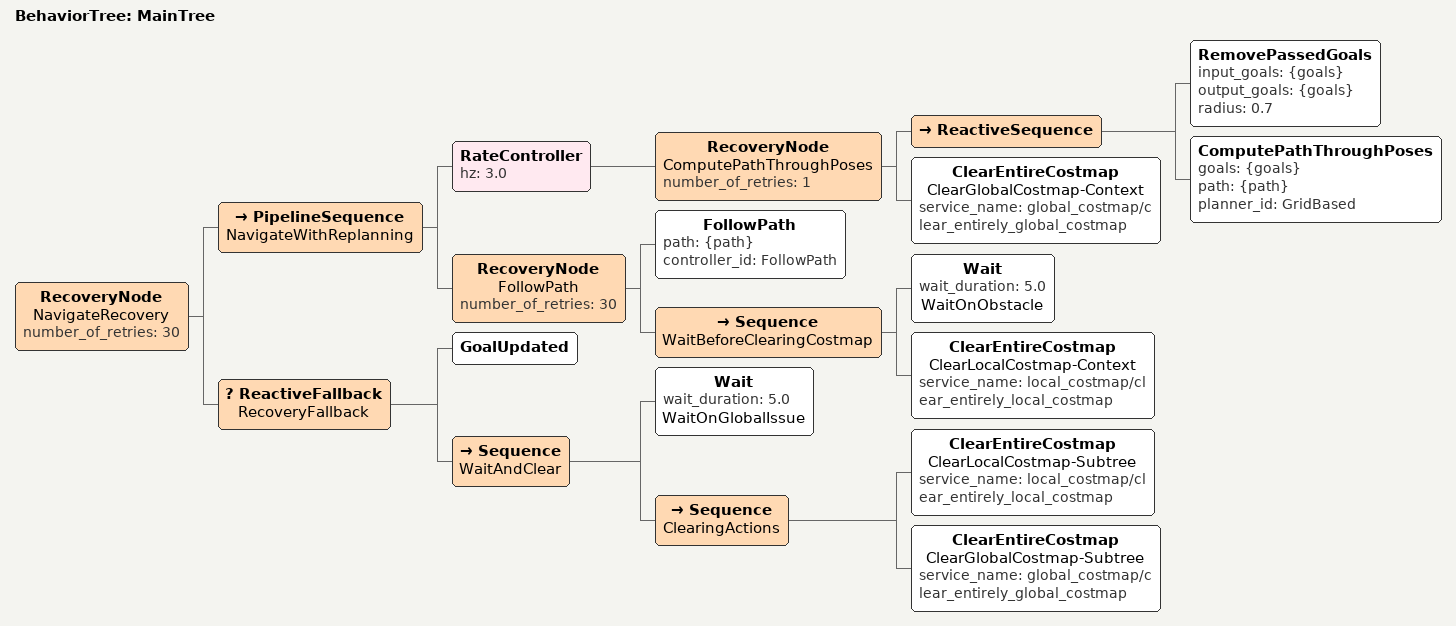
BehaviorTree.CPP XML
<?xml version="1.0" encoding="UTF-8"?>
<root BTCPP_format="3"
      main_tree_to_execute="MainTree">
  <BehaviorTree ID="MainTree">
    <RecoveryNode name="NavigateRecovery"
                  number_of_retries="30">
      <PipelineSequence name="NavigateWithReplanning">
        <RateController hz="3.0">
          <RecoveryNode name="ComputePathThroughPoses"
                        number_of_retries="1">
            <ReactiveSequence>
              <RemovePassedGoals input_goals="{goals}"
                                 output_goals="{goals}"
                                 radius="0.7"/>
              <ComputePathThroughPoses goals="{goals}"
                                       path="{path}"
                                       planner_id="GridBased"/>
            </ReactiveSequence>
            <ClearEntireCostmap name="ClearGlobalCostmap-Context"
                                service_name="global_costmap/clear_entirely_global_costmap"/>
          </RecoveryNode>
        </RateController>
        <RecoveryNode name="FollowPath"
                      number_of_retries="30">
          <FollowPath path="{path}"
                      controller_id="FollowPath"/>
          <Sequence name="WaitBeforeClearingCostmap">
            <Wait wait_duration="5.0" name="WaitOnObstacle"/>
            <ClearEntireCostmap name="ClearLocalCostmap-Context"
                                service_name="local_costmap/clear_entirely_local_costmap"/>
          </Sequence>
        </RecoveryNode>
      </PipelineSequence>
      <ReactiveFallback name="RecoveryFallback">
        <GoalUpdated/>
        <Sequence name="WaitAndClear">
          <Wait wait_duration="5.0" name="WaitOnGlobalIssue"/>
          <Sequence name="ClearingActions">
            <ClearEntireCostmap name="ClearLocalCostmap-Subtree"
                                service_name="local_costmap/clear_entirely_local_costmap"/>
            <ClearEntireCostmap name="ClearGlobalCostmap-Subtree"
                                service_name="global_costmap/clear_entirely_global_costmap"/>
          </Sequence>
        </Sequence>
      </ReactiveFallback>
    </RecoveryNode>
  </BehaviorTree>
</root>
